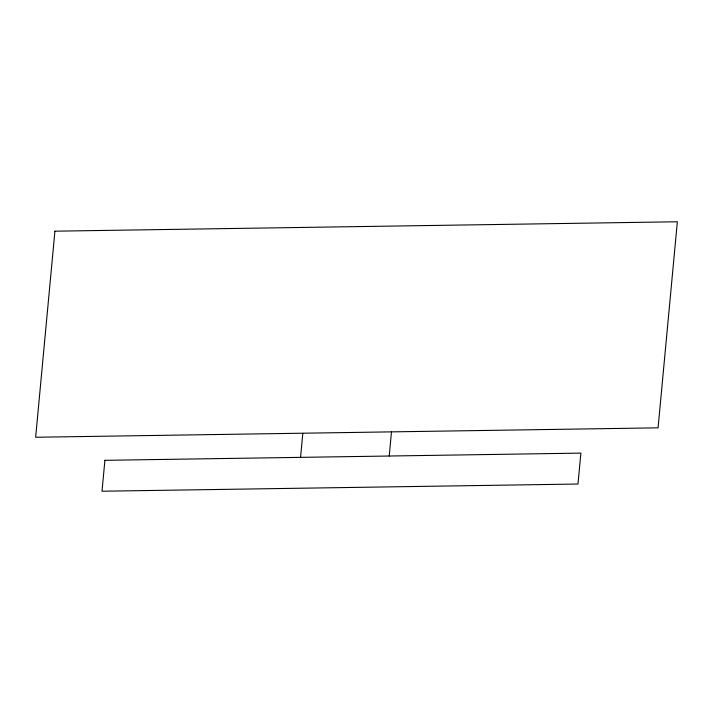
<?xml version="1.0" encoding="UTF-8"?>
<svg xmlns="http://www.w3.org/2000/svg" width="713" height="713" viewBox="0 0 713 713"><rect width="100%" height="100%" fill="white"/><g stroke="black" fill="none" stroke-linecap="round" stroke-linejoin="round"><path stroke-width="1.07" d="M300.556 457.363L302.802 433.37M389.236 456.017L391.473 432.033M54.919 231.181L35.65 437.256L658.081 427.836L677.35 221.77L54.919 231.181M104.9 460.322L102.012 491.23L577.993 484.029L580.881 453.12L104.9 460.322"/></g></svg>
